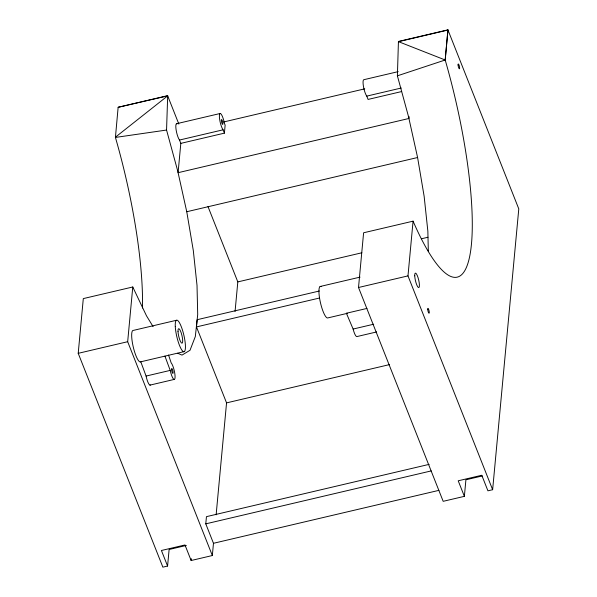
<?xml version="1.0" encoding="UTF-8"?>
<svg xmlns="http://www.w3.org/2000/svg" width="597" height="597" viewBox="0 0 597 597"><rect width="100%" height="100%" fill="white"/><g stroke="black" fill="none" stroke-linecap="round" stroke-linejoin="round"><path stroke-width="0.9" d="M177.734 353.282L182.01 355.103L190.01 350.29L195.323 336.544L197.704 314.544L197.017 285.396L193.309 250.546L186.757 211.734L177.69 170.884L166.556 130.042L167.682 95.871L118.139 107.288L167.6 95.677L178.854 124.086M428.325 251.225L427.855 231.188L424.146 196.338L417.594 157.518L408.527 116.676L397.393 75.826L398.438 41.469L447.907 29.85L518.786 208.883L492.637 489.712L487.928 490.816L481.772 475.264L458.212 480.794L464.369 496.346L443.175 501.323L358.513 287.5L363.61 232.778L413.072 221.159A175.033 38.909 76.8 0 0 469.779 255.956A175.033 38.909 76.8 0 0 445.19 59.998L447.981 30.044L398.52 41.663L445.19 59.998L447.907 29.85M186.339 545.442L169.123 549.479L167.585 566.046L162.869 567.15L78.214 353.327L83.304 298.597L132.773 286.985L146.489 315.813L153.093 326.619M142.467 308.007A175.033 38.909 76.8 0 0 115.422 137.437L118.139 107.288M167.585 566.046L161.421 550.494L184.98 544.964L191.137 560.516L212.338 555.531L127.676 341.708L132.773 286.985M176.973 123.795A8.739 1.94 76.8 0 0 176.115 129.885A8.739 1.94 76.8 0 0 179.503 140.041L180.816 143.377L178.093 172.69L408.93 118.482L409.094 116.654M216.129 514.815L226.554 402.878L196.473 326.91L197.144 319.708L319.35 291.008M224.397 133.146L225.136 125.161L224.382 123.251A8.739 1.94 76.8 0 0 220.748 113.706A8.739 1.94 76.8 0 0 219.636 119.296A8.739 1.94 76.8 0 0 223.077 129.81L224.397 133.146L180.816 143.377M191.137 560.516L191.309 558.673M212.338 555.531L213.472 543.292L205.778 523.853L206.45 516.651L429.139 464.362M235.061 311.507L237.815 281.903L207.987 206.569M492.637 489.712L407.982 275.889L413.072 221.159M464.369 496.346L465.914 479.787L482.219 475.958M115.348 137.243L167.682 95.871M397.393 75.826L445.19 59.998M176.443 123.758L220.017 113.527M398.192 71.633L363.692 79.737A8.798 1.955 76.8 0 0 363.551 86.99A8.798 1.955 76.8 0 0 366.767 96.117L368.08 99.43L401.669 91.542M223.539 122.004L364.76 88.841M179.503 140.041L223.077 129.81M366.767 96.117L401.266 88.02M186.757 211.734L417.594 157.518M237.815 281.903L361.834 252.785M421.579 238.748L427.915 237.263M176.324 320.305L132.75 330.537A16.209 3.604 76.8 0 0 133.624 348.476A16.209 3.604 76.8 0 0 140.788 361.797L146.078 376.058A8.739 1.94 76.8 0 0 150.437 384.983M320.111 286.5L360.058 277.12M78.214 353.327L127.676 341.708M358.513 287.5L407.982 275.889M196.473 326.91L319.589 298M376.67 331.932L356.999 336.551A8.739 1.94 76.8 0 1 353.118 329.051L346.402 313.253L366.961 308.425M140.788 361.797L184.361 351.566M146.078 376.058L170.22 370.394A8.739 1.94 76.8 0 0 173.906 379.371A8.739 1.94 76.8 0 0 174.72 372.983A8.739 1.94 76.8 0 0 171.182 362.886L168.555 355.036M353.118 329.051L373.685 324.223M149.951 385.125L174.093 379.453M226.554 402.878L389.498 364.61M205.778 523.853L431.183 470.921M213.472 543.292L438.885 490.361M115.422 137.437L166.556 130.042M164.929 356.125L170.22 370.394M346.402 313.253A16.209 3.604 76.8 0 0 347.379 313.321L327.947 317.888A16.209 3.604 76.8 0 1 320.276 301.925A16.209 3.604 76.8 0 1 321.096 286.567M458.078 64.901A2.485 0.552 76.8 0 0 459.309 68.797A2.485 0.552 76.8 0 0 459.183 65.513A2.485 0.552 76.8 0 0 458.078 64.901M171.563 369.61A2.485 0.552 76.8 0 0 172.831 373.371A2.485 0.552 76.8 0 0 172.608 369.886A2.485 0.552 76.8 0 0 171.563 369.61M414.736 275.829A7.448 1.657 76.8 0 0 418.415 287.523A7.448 1.657 76.8 0 0 418.057 277.68A7.448 1.657 76.8 0 0 414.736 275.829M427.713 309.298A2.485 0.552 76.8 0 0 428.944 313.194A2.485 0.552 76.8 0 0 428.825 309.91A2.485 0.552 76.8 0 0 427.713 309.298M178.018 331.611A7.448 1.657 76.8 0 0 181.757 343.148A7.448 1.657 76.8 0 0 181.264 333.051A7.448 1.657 76.8 0 0 178.018 331.611M175.279 326.514A16.209 3.604 76.8 0 0 183.413 351.626A16.209 3.604 76.8 0 0 182.339 329.656A16.209 3.604 76.8 0 0 175.279 326.514M221.353 120.49A2.485 0.552 76.8 0 0 222.577 124.385A2.485 0.552 76.8 0 0 222.457 121.109A2.485 0.552 76.8 0 0 221.353 120.49"/></g></svg>
